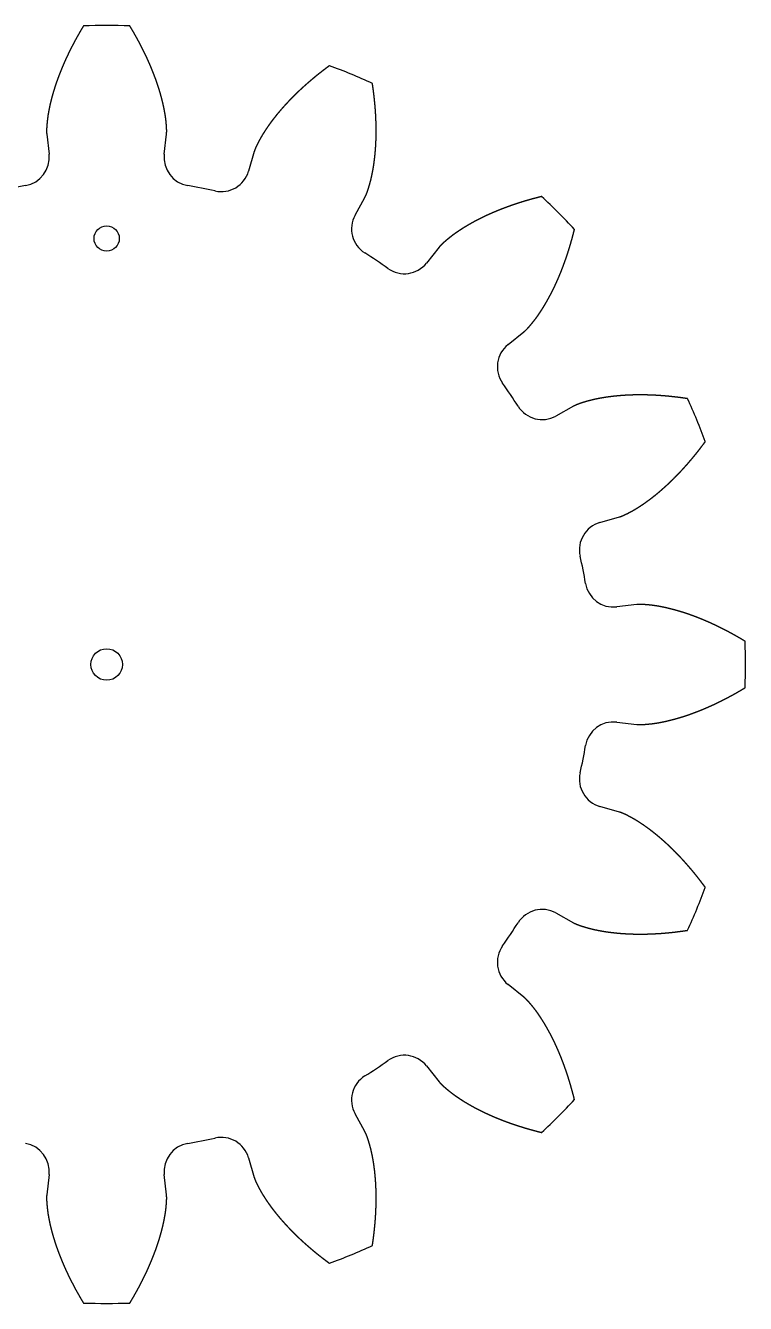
# Model space of a CAD drawing. Header units: millimetres. Extents: x 19 to 1140, y 19 to 1133.
# Drawn here: x 885.2 to 1113.4, y 708.4 to 1113.4 of the extents above; entities that cross this region are included whole.
import ezdxf

# ---------------------------------------------------------------- set-up
doc = ezdxf.new("R2010")
doc.units = ezdxf.units.MM
doc.layers.add('cut', color=5, linetype='Continuous', true_color=0x0000ff)

msp = doc.modelspace()

# ---------------------------------------------------------------- linework, layer by layer
at = {"layer": 'cut', "color": 5, "true_color": 0x0000ff}
for p, q in [((891.9, 1078.95), (892.62, 1072.57)), ((929.14, 1072.57), (929.86, 1078.95)), ((957.66, 1073.42), (955.88, 1067.25)), ((989.62, 1053.27), (992.73, 1058.89)), ((1016.3, 1043.15), (1012.3, 1038.12)), ((1038.12, 1012.3), (1043.15, 1016.3)), ((1058.89, 992.73), (1053.27, 989.62)), ((1067.25, 955.88), (1073.42, 957.66)), ((1078.95, 929.86), (1072.57, 929.14)), ((1072.57, 892.62), (1078.95, 891.9)), ((1073.42, 864.09), (1067.25, 865.87)), ((1053.27, 832.13), (1058.89, 829.02)), ((1043.15, 805.45), (1038.12, 809.46)), ((1012.3, 783.63), (1016.3, 778.61)), ((992.73, 762.86), (989.62, 768.48)), ((955.88, 754.51), (957.66, 748.33)), ((892.62, 749.19), (891.9, 742.8)), ((929.86, 742.8), (929.14, 749.19))]:
    msp.add_line(p, q, dxfattribs=at)
for centre, radius in [((910.88, 1045.88), 4), ((910.88, 910.88), 5)]:
    msp.add_circle(centre, radius, dxfattribs=at)
for centre, radius, start, end in [((910.88, 910.88), 202.5, 87.9168, 92.0832), ((910.88, 910.88), 202.5, 65.4168, 69.5832), ((883.67, 1071.56), 9, -80.391, 6.4431), ((938.08, 1071.56), 9, 173.5569, -99.609), ((947.23, 1069.74), 9, -102.891, -16.0569), ((910.88, 910.88), 153.97, 99.609, 102.891), ((910.88, 910.88), 153.97, 77.109, 80.391), ((910.88, 910.88), 202.5, 42.9168, 47.0832), ((997.5, 1048.92), 9, 151.0569, -122.109), ((910.88, 910.88), 153.97, 54.609, 57.891), ((1005.26, 1043.73), 9, -125.391, -38.5569), ((1043.73, 1005.26), 9, 128.5569, -144.609), ((910.88, 910.88), 153.97, 32.109, 35.391), ((1048.92, 997.5), 9, -147.891, -61.0569), ((910.88, 910.88), 202.5, 20.4168, 24.5832), ((1069.74, 947.23), 9, 106.0569, -167.109), ((910.88, 910.88), 153.97, 9.609, 12.891), ((1071.56, 938.08), 9, -170.391, -83.5569), ((910.88, 910.88), 202.5, -2.0832, 2.0832), ((1071.56, 883.67), 9, 83.5569, 170.391), ((910.88, 910.88), 153.97, -12.891, -9.609), ((1069.74, 874.52), 9, 167.109, -106.0569), ((910.88, 910.88), 202.5, -24.5832, -20.4168), ((1048.92, 824.25), 9, 61.0569, 147.891), ((910.88, 910.88), 153.97, -35.391, -32.109), ((1043.73, 816.49), 9, 144.609, -128.5569), ((1005.26, 778.02), 9, 38.5569, 125.391), ((910.88, 910.88), 153.97, -57.891, -54.609), ((997.5, 772.84), 9, 122.109, -151.0569), ((910.88, 910.88), 202.5, -47.0832, -42.9168), ((883.67, 750.2), 9, -6.4431, 80.391), ((938.08, 750.2), 9, 99.609, -173.5569), ((910.88, 910.88), 153.97, -80.391, -77.109), ((947.23, 752.02), 9, 16.0569, 102.891), ((910.88, 910.88), 202.5, -69.5832, -65.4168), ((910.88, 910.88), 202.5, -92.0832, -87.9168)]:
    msp.add_arc(centre, radius, start, end, dxfattribs=at)
for points in [[(903.52, 1113.24), (903.46, 1113.15), (903.34, 1112.96), (903.17, 1112.67), (902.94, 1112.29), (902.66, 1111.82), (902.39, 1111.34), (902.11, 1110.86), (901.84, 1110.39), (901.57, 1109.91), (901.3, 1109.43), (901.04, 1108.95), (900.78, 1108.47), (900.52, 1107.99), (900.27, 1107.51), (900.02, 1107.02), (899.77, 1106.54), (899.52, 1106.06), (899.28, 1105.58), (899.04, 1105.09), (898.8, 1104.61), (898.57, 1104.12), (898.34, 1103.63), (898.11, 1103.15), (897.89, 1102.66), (897.67, 1102.17), (897.45, 1101.69), (897.24, 1101.2), (897.03, 1100.71), (896.82, 1100.22), (896.62, 1099.73), (896.42, 1099.24), (896.22, 1098.75), (896.03, 1098.26), (895.84, 1097.76), (895.65, 1097.27), (895.47, 1096.78), (895.29, 1096.29), (895.11, 1095.79), (894.94, 1095.3), (894.77, 1094.81), (894.61, 1094.31), (894.44, 1093.82), (894.29, 1093.32), (894.13, 1092.83), (893.99, 1092.34), (893.84, 1091.84), (893.7, 1091.34), (893.56, 1090.85), (893.43, 1090.35), (893.3, 1089.86), (893.18, 1089.36), (893.06, 1088.86), (892.94, 1088.37), (892.83, 1087.87), (892.73, 1087.37), (892.63, 1086.88), (892.53, 1086.38), (892.44, 1085.88), (892.35, 1085.39), (892.27, 1084.89), (892.2, 1084.39), (892.13, 1083.9), (892.08, 1083.4), (892.03, 1082.9), (891.98, 1082.41), (891.94, 1081.91), (891.9, 1081.42), (891.86, 1080.92), (891.84, 1080.43), (891.83, 1079.94), (891.84, 1079.54), (891.86, 1079.25), (891.88, 1079.05), (891.9, 1078.95)], [(929.86, 1078.95), (929.87, 1079.05), (929.89, 1079.25), (929.91, 1079.54), (929.92, 1079.94), (929.91, 1080.43), (929.89, 1080.92), (929.85, 1081.42), (929.82, 1081.91), (929.77, 1082.41), (929.73, 1082.9), (929.68, 1083.4), (929.62, 1083.9), (929.55, 1084.39), (929.48, 1084.89), (929.4, 1085.39), (929.31, 1085.88), (929.22, 1086.38), (929.12, 1086.88), (929.02, 1087.37), (928.92, 1087.87), (928.81, 1088.37), (928.69, 1088.86), (928.57, 1089.36), (928.45, 1089.86), (928.32, 1090.35), (928.19, 1090.85), (928.05, 1091.34), (927.91, 1091.84), (927.77, 1092.34), (927.62, 1092.83), (927.46, 1093.32), (927.31, 1093.82), (927.15, 1094.31), (926.98, 1094.81), (926.81, 1095.3), (926.64, 1095.79), (926.47, 1096.29), (926.29, 1096.78), (926.1, 1097.27), (925.92, 1097.76), (925.73, 1098.26), (925.53, 1098.75), (925.34, 1099.24), (925.14, 1099.73), (924.93, 1100.22), (924.72, 1100.71), (924.51, 1101.2), (924.3, 1101.69), (924.08, 1102.17), (923.86, 1102.66), (923.64, 1103.15), (923.41, 1103.63), (923.18, 1104.12), (922.95, 1104.61), (922.71, 1105.09), (922.47, 1105.58), (922.23, 1106.06), (921.99, 1106.54), (921.74, 1107.02), (921.49, 1107.51), (921.23, 1107.99), (920.97, 1108.47), (920.71, 1108.95), (920.45, 1109.43), (920.18, 1109.91), (919.91, 1110.39), (919.64, 1110.86), (919.37, 1111.34), (919.09, 1111.82), (918.81, 1112.29), (918.58, 1112.67), (918.41, 1112.96), (918.29, 1113.15), (918.24, 1113.24)], [(981.52, 1100.66), (981.43, 1100.59), (981.25, 1100.46), (980.98, 1100.26), (980.63, 1100), (980.19, 1099.66), (979.75, 1099.33), (979.31, 1099), (978.88, 1098.66), (978.44, 1098.32), (978.01, 1097.98), (977.59, 1097.64), (977.16, 1097.29), (976.74, 1096.95), (976.32, 1096.6), (975.9, 1096.25), (975.49, 1095.9), (975.08, 1095.55), (974.67, 1095.19), (974.26, 1094.84), (973.86, 1094.48), (973.46, 1094.12), (973.06, 1093.76), (972.66, 1093.4), (972.27, 1093.03), (971.88, 1092.67), (971.49, 1092.3), (971.11, 1091.93), (970.73, 1091.56), (970.35, 1091.18), (969.97, 1090.81), (969.6, 1090.43), (969.23, 1090.06), (968.86, 1089.68), (968.5, 1089.29), (968.14, 1088.91), (967.78, 1088.53), (967.43, 1088.14), (967.08, 1087.75), (966.73, 1087.36), (966.38, 1086.97), (966.04, 1086.58), (965.7, 1086.18), (965.37, 1085.78), (965.04, 1085.39), (964.71, 1084.99), (964.39, 1084.58), (964.07, 1084.18), (963.75, 1083.77), (963.44, 1083.37), (963.13, 1082.96), (962.83, 1082.55), (962.53, 1082.13), (962.23, 1081.72), (961.94, 1081.3), (961.65, 1080.88), (961.37, 1080.46), (961.09, 1080.04), (960.82, 1079.62), (960.55, 1079.19), (960.28, 1078.76), (960.02, 1078.33), (959.77, 1077.9), (959.53, 1077.46), (959.29, 1077.02), (959.06, 1076.58), (958.83, 1076.14), (958.61, 1075.7), (958.39, 1075.25), (958.17, 1074.81), (957.98, 1074.35), (957.84, 1073.99), (957.74, 1073.71), (957.69, 1073.52), (957.66, 1073.42)], [(992.73, 1058.89), (992.78, 1058.98), (992.87, 1059.15), (993, 1059.42), (993.17, 1059.78), (993.35, 1060.24), (993.51, 1060.7), (993.67, 1061.17), (993.83, 1061.65), (993.98, 1062.12), (994.12, 1062.6), (994.27, 1063.07), (994.4, 1063.55), (994.53, 1064.04), (994.65, 1064.53), (994.77, 1065.02), (994.88, 1065.51), (994.99, 1066), (995.09, 1066.5), (995.18, 1066.99), (995.28, 1067.49), (995.37, 1067.99), (995.45, 1068.5), (995.53, 1069), (995.61, 1069.51), (995.68, 1070.01), (995.74, 1070.52), (995.81, 1071.03), (995.87, 1071.55), (995.92, 1072.06), (995.97, 1072.57), (996.02, 1073.09), (996.07, 1073.61), (996.11, 1074.12), (996.14, 1074.64), (996.18, 1075.16), (996.21, 1075.69), (996.23, 1076.21), (996.26, 1076.73), (996.28, 1077.26), (996.29, 1077.78), (996.3, 1078.31), (996.31, 1078.84), (996.32, 1079.37), (996.32, 1079.9), (996.32, 1080.43), (996.32, 1080.96), (996.31, 1081.49), (996.3, 1082.02), (996.28, 1082.56), (996.27, 1083.09), (996.25, 1083.63), (996.22, 1084.16), (996.2, 1084.7), (996.17, 1085.24), (996.13, 1085.78), (996.1, 1086.32), (996.06, 1086.86), (996.02, 1087.4), (995.97, 1087.94), (995.93, 1088.48), (995.87, 1089.02), (995.82, 1089.56), (995.76, 1090.11), (995.7, 1090.65), (995.64, 1091.2), (995.58, 1091.74), (995.51, 1092.29), (995.43, 1092.83), (995.36, 1093.38), (995.28, 1093.93), (995.22, 1094.36), (995.17, 1094.69), (995.14, 1094.91), (995.12, 1095.02)], [(1048.77, 1059.18), (1048.66, 1059.15), (1048.44, 1059.1), (1048.12, 1059.02), (1047.69, 1058.91), (1047.16, 1058.77), (1046.62, 1058.63), (1046.09, 1058.49), (1045.56, 1058.34), (1045.03, 1058.19), (1044.51, 1058.04), (1043.98, 1057.89), (1043.46, 1057.74), (1042.93, 1057.58), (1042.41, 1057.42), (1041.89, 1057.25), (1041.38, 1057.09), (1040.86, 1056.92), (1040.35, 1056.75), (1039.84, 1056.58), (1039.33, 1056.4), (1038.82, 1056.22), (1038.31, 1056.04), (1037.81, 1055.86), (1037.31, 1055.67), (1036.8, 1055.48), (1036.31, 1055.29), (1035.81, 1055.1), (1035.32, 1054.9), (1034.82, 1054.7), (1034.33, 1054.5), (1033.84, 1054.29), (1033.36, 1054.09), (1032.87, 1053.87), (1032.39, 1053.66), (1031.91, 1053.45), (1031.43, 1053.23), (1030.96, 1053.01), (1030.49, 1052.78), (1030.01, 1052.55), (1029.55, 1052.32), (1029.08, 1052.09), (1028.62, 1051.86), (1028.16, 1051.62), (1027.7, 1051.37), (1027.24, 1051.13), (1026.79, 1050.88), (1026.34, 1050.63), (1025.89, 1050.38), (1025.45, 1050.12), (1025.01, 1049.86), (1024.57, 1049.6), (1024.13, 1049.33), (1023.7, 1049.06), (1023.27, 1048.79), (1022.85, 1048.51), (1022.43, 1048.23), (1022.01, 1047.95), (1021.59, 1047.66), (1021.18, 1047.37), (1020.77, 1047.08), (1020.37, 1046.78), (1019.97, 1046.47), (1019.58, 1046.16), (1019.19, 1045.85), (1018.81, 1045.53), (1018.43, 1045.21), (1018.05, 1044.89), (1017.67, 1044.56), (1017.31, 1044.23), (1016.95, 1043.88), (1016.68, 1043.6), (1016.49, 1043.38), (1016.36, 1043.22), (1016.3, 1043.15)], [(1043.15, 1016.3), (1043.22, 1016.36), (1043.38, 1016.49), (1043.6, 1016.68), (1043.88, 1016.95), (1044.23, 1017.31), (1044.56, 1017.67), (1044.89, 1018.05), (1045.21, 1018.43), (1045.53, 1018.81), (1045.85, 1019.19), (1046.16, 1019.58), (1046.47, 1019.97), (1046.78, 1020.37), (1047.08, 1020.77), (1047.37, 1021.18), (1047.66, 1021.59), (1047.95, 1022.01), (1048.23, 1022.43), (1048.51, 1022.85), (1048.79, 1023.27), (1049.06, 1023.7), (1049.33, 1024.13), (1049.6, 1024.57), (1049.86, 1025.01), (1050.12, 1025.45), (1050.38, 1025.89), (1050.63, 1026.34), (1050.88, 1026.79), (1051.13, 1027.24), (1051.37, 1027.7), (1051.62, 1028.16), (1051.86, 1028.62), (1052.09, 1029.08), (1052.32, 1029.55), (1052.55, 1030.01), (1052.78, 1030.49), (1053.01, 1030.96), (1053.23, 1031.43), (1053.45, 1031.91), (1053.66, 1032.39), (1053.87, 1032.87), (1054.09, 1033.36), (1054.29, 1033.84), (1054.5, 1034.33), (1054.7, 1034.82), (1054.9, 1035.32), (1055.1, 1035.81), (1055.29, 1036.31), (1055.48, 1036.8), (1055.67, 1037.31), (1055.86, 1037.81), (1056.04, 1038.31), (1056.22, 1038.82), (1056.4, 1039.33), (1056.58, 1039.84), (1056.75, 1040.35), (1056.92, 1040.86), (1057.09, 1041.38), (1057.25, 1041.89), (1057.42, 1042.41), (1057.58, 1042.93), (1057.74, 1043.46), (1057.89, 1043.98), (1058.04, 1044.51), (1058.19, 1045.03), (1058.34, 1045.56), (1058.49, 1046.09), (1058.63, 1046.62), (1058.77, 1047.16), (1058.91, 1047.69), (1059.02, 1048.12), (1059.1, 1048.44), (1059.15, 1048.66), (1059.18, 1048.77)], [(1095.02, 995.12), (1094.91, 995.14), (1094.69, 995.17), (1094.36, 995.22), (1093.93, 995.28), (1093.38, 995.36), (1092.83, 995.43), (1092.29, 995.51), (1091.74, 995.58), (1091.2, 995.64), (1090.65, 995.7), (1090.11, 995.76), (1089.56, 995.82), (1089.02, 995.87), (1088.48, 995.93), (1087.94, 995.97), (1087.4, 996.02), (1086.86, 996.06), (1086.32, 996.1), (1085.78, 996.13), (1085.24, 996.17), (1084.7, 996.2), (1084.16, 996.22), (1083.63, 996.25), (1083.09, 996.27), (1082.56, 996.28), (1082.02, 996.3), (1081.49, 996.31), (1080.96, 996.32), (1080.43, 996.32), (1079.9, 996.32), (1079.37, 996.32), (1078.84, 996.31), (1078.31, 996.3), (1077.78, 996.29), (1077.26, 996.28), (1076.73, 996.26), (1076.21, 996.23), (1075.69, 996.21), (1075.16, 996.18), (1074.64, 996.14), (1074.12, 996.11), (1073.61, 996.07), (1073.09, 996.02), (1072.57, 995.97), (1072.06, 995.92), (1071.55, 995.87), (1071.03, 995.81), (1070.52, 995.74), (1070.01, 995.68), (1069.51, 995.61), (1069, 995.53), (1068.5, 995.45), (1067.99, 995.37), (1067.49, 995.28), (1066.99, 995.18), (1066.5, 995.09), (1066, 994.99), (1065.51, 994.88), (1065.02, 994.77), (1064.53, 994.65), (1064.04, 994.53), (1063.55, 994.4), (1063.07, 994.27), (1062.6, 994.12), (1062.12, 993.98), (1061.65, 993.83), (1061.17, 993.67), (1060.7, 993.51), (1060.24, 993.35), (1059.78, 993.17), (1059.42, 993), (1059.15, 992.87), (1058.98, 992.78), (1058.89, 992.73)], [(1073.42, 957.66), (1073.52, 957.69), (1073.71, 957.74), (1073.99, 957.84), (1074.35, 957.98), (1074.81, 958.17), (1075.25, 958.39), (1075.7, 958.61), (1076.14, 958.83), (1076.58, 959.06), (1077.02, 959.29), (1077.46, 959.53), (1077.9, 959.77), (1078.33, 960.02), (1078.76, 960.28), (1079.19, 960.55), (1079.62, 960.82), (1080.04, 961.09), (1080.46, 961.37), (1080.88, 961.65), (1081.3, 961.94), (1081.72, 962.23), (1082.13, 962.53), (1082.55, 962.83), (1082.96, 963.13), (1083.37, 963.44), (1083.77, 963.75), (1084.18, 964.07), (1084.58, 964.39), (1084.99, 964.71), (1085.39, 965.04), (1085.78, 965.37), (1086.18, 965.7), (1086.58, 966.04), (1086.97, 966.38), (1087.36, 966.73), (1087.75, 967.08), (1088.14, 967.43), (1088.53, 967.78), (1088.91, 968.14), (1089.29, 968.5), (1089.68, 968.86), (1090.06, 969.23), (1090.43, 969.6), (1090.81, 969.97), (1091.18, 970.35), (1091.56, 970.73), (1091.93, 971.11), (1092.3, 971.49), (1092.67, 971.88), (1093.03, 972.27), (1093.4, 972.66), (1093.76, 973.06), (1094.12, 973.46), (1094.48, 973.86), (1094.84, 974.26), (1095.19, 974.67), (1095.55, 975.08), (1095.9, 975.49), (1096.25, 975.9), (1096.6, 976.32), (1096.95, 976.74), (1097.29, 977.16), (1097.64, 977.59), (1097.98, 978.01), (1098.32, 978.44), (1098.66, 978.88), (1099, 979.31), (1099.33, 979.75), (1099.66, 980.19), (1100, 980.63), (1100.26, 980.98), (1100.46, 981.25), (1100.59, 981.43), (1100.66, 981.52)], [(1113.24, 918.24), (1113.15, 918.29), (1112.96, 918.41), (1112.67, 918.58), (1112.29, 918.81), (1111.82, 919.09), (1111.34, 919.37), (1110.86, 919.64), (1110.39, 919.91), (1109.91, 920.18), (1109.43, 920.45), (1108.95, 920.71), (1108.47, 920.97), (1107.99, 921.23), (1107.51, 921.49), (1107.02, 921.74), (1106.54, 921.99), (1106.06, 922.23), (1105.58, 922.47), (1105.09, 922.71), (1104.61, 922.95), (1104.12, 923.18), (1103.63, 923.41), (1103.15, 923.64), (1102.66, 923.86), (1102.17, 924.08), (1101.69, 924.3), (1101.2, 924.51), (1100.71, 924.72), (1100.22, 924.93), (1099.73, 925.14), (1099.24, 925.34), (1098.75, 925.53), (1098.26, 925.73), (1097.76, 925.92), (1097.27, 926.1), (1096.78, 926.29), (1096.29, 926.47), (1095.79, 926.64), (1095.3, 926.81), (1094.81, 926.98), (1094.31, 927.15), (1093.82, 927.31), (1093.32, 927.46), (1092.83, 927.62), (1092.34, 927.77), (1091.84, 927.91), (1091.34, 928.05), (1090.85, 928.19), (1090.35, 928.32), (1089.86, 928.45), (1089.36, 928.57), (1088.86, 928.69), (1088.37, 928.81), (1087.87, 928.92), (1087.37, 929.02), (1086.88, 929.12), (1086.38, 929.22), (1085.88, 929.31), (1085.39, 929.4), (1084.89, 929.48), (1084.39, 929.55), (1083.9, 929.62), (1083.4, 929.68), (1082.9, 929.73), (1082.41, 929.77), (1081.91, 929.82), (1081.42, 929.85), (1080.92, 929.89), (1080.43, 929.91), (1079.94, 929.92), (1079.54, 929.91), (1079.25, 929.89), (1079.05, 929.87), (1078.95, 929.86)], [(1078.95, 891.9), (1079.05, 891.88), (1079.25, 891.86), (1079.54, 891.84), (1079.94, 891.83), (1080.43, 891.84), (1080.92, 891.86), (1081.42, 891.9), (1081.91, 891.94), (1082.41, 891.98), (1082.9, 892.03), (1083.4, 892.08), (1083.9, 892.13), (1084.39, 892.2), (1084.89, 892.27), (1085.39, 892.35), (1085.88, 892.44), (1086.38, 892.53), (1086.88, 892.63), (1087.37, 892.73), (1087.87, 892.83), (1088.37, 892.94), (1088.86, 893.06), (1089.36, 893.18), (1089.86, 893.3), (1090.35, 893.43), (1090.85, 893.56), (1091.34, 893.7), (1091.84, 893.84), (1092.34, 893.99), (1092.83, 894.13), (1093.32, 894.29), (1093.82, 894.44), (1094.31, 894.61), (1094.81, 894.77), (1095.3, 894.94), (1095.79, 895.11), (1096.29, 895.29), (1096.78, 895.47), (1097.27, 895.65), (1097.76, 895.84), (1098.26, 896.03), (1098.75, 896.22), (1099.24, 896.42), (1099.73, 896.62), (1100.22, 896.82), (1100.71, 897.03), (1101.2, 897.24), (1101.69, 897.45), (1102.17, 897.67), (1102.66, 897.89), (1103.15, 898.11), (1103.63, 898.34), (1104.12, 898.57), (1104.61, 898.8), (1105.09, 899.04), (1105.58, 899.28), (1106.06, 899.52), (1106.54, 899.77), (1107.02, 900.02), (1107.51, 900.27), (1107.99, 900.52), (1108.47, 900.78), (1108.95, 901.04), (1109.43, 901.3), (1109.91, 901.57), (1110.39, 901.84), (1110.86, 902.11), (1111.34, 902.39), (1111.82, 902.66), (1112.29, 902.94), (1112.67, 903.17), (1112.96, 903.34), (1113.15, 903.46), (1113.24, 903.52)], [(1100.66, 840.23), (1100.59, 840.32), (1100.46, 840.5), (1100.26, 840.77), (1100, 841.13), (1099.66, 841.57), (1099.33, 842.01), (1099, 842.44), (1098.66, 842.88), (1098.32, 843.31), (1097.98, 843.74), (1097.64, 844.16), (1097.29, 844.59), (1096.95, 845.01), (1096.6, 845.43), (1096.25, 845.85), (1095.9, 846.26), (1095.55, 846.67), (1095.19, 847.08), (1094.84, 847.49), (1094.48, 847.89), (1094.12, 848.29), (1093.76, 848.69), (1093.4, 849.09), (1093.03, 849.48), (1092.67, 849.87), (1092.3, 850.26), (1091.93, 850.64), (1091.56, 851.03), (1091.18, 851.4), (1090.81, 851.78), (1090.43, 852.15), (1090.06, 852.52), (1089.68, 852.89), (1089.29, 853.25), (1088.91, 853.61), (1088.53, 853.97), (1088.14, 854.33), (1087.75, 854.68), (1087.36, 855.02), (1086.97, 855.37), (1086.58, 855.71), (1086.18, 856.05), (1085.78, 856.38), (1085.39, 856.71), (1084.99, 857.04), (1084.58, 857.36), (1084.18, 857.68), (1083.77, 858), (1083.37, 858.31), (1082.96, 858.62), (1082.55, 858.92), (1082.13, 859.22), (1081.72, 859.52), (1081.3, 859.81), (1080.88, 860.1), (1080.46, 860.38), (1080.04, 860.66), (1079.62, 860.94), (1079.19, 861.21), (1078.76, 861.47), (1078.33, 861.73), (1077.9, 861.98), (1077.46, 862.22), (1077.02, 862.46), (1076.58, 862.69), (1076.14, 862.92), (1075.7, 863.15), (1075.25, 863.37), (1074.81, 863.58), (1074.35, 863.77), (1073.99, 863.91), (1073.71, 864.01), (1073.52, 864.07), (1073.42, 864.09)], [(1058.89, 829.02), (1058.98, 828.97), (1059.15, 828.88), (1059.42, 828.75), (1059.78, 828.59), (1060.24, 828.41), (1060.7, 828.24), (1061.17, 828.08), (1061.65, 827.93), (1062.12, 827.78), (1062.6, 827.63), (1063.07, 827.49), (1063.55, 827.35), (1064.04, 827.22), (1064.53, 827.1), (1065.02, 826.98), (1065.51, 826.87), (1066, 826.77), (1066.5, 826.67), (1066.99, 826.57), (1067.49, 826.48), (1067.99, 826.39), (1068.5, 826.3), (1069, 826.22), (1069.51, 826.15), (1070.01, 826.08), (1070.52, 826.01), (1071.03, 825.95), (1071.55, 825.89), (1072.06, 825.83), (1072.57, 825.78), (1073.09, 825.73), (1073.61, 825.69), (1074.12, 825.65), (1074.64, 825.61), (1075.16, 825.58), (1075.69, 825.55), (1076.21, 825.52), (1076.73, 825.5), (1077.26, 825.48), (1077.78, 825.46), (1078.31, 825.45), (1078.84, 825.44), (1079.37, 825.43), (1079.9, 825.43), (1080.43, 825.43), (1080.96, 825.44), (1081.49, 825.44), (1082.02, 825.45), (1082.56, 825.47), (1083.09, 825.49), (1083.63, 825.51), (1084.16, 825.53), (1084.7, 825.56), (1085.24, 825.59), (1085.78, 825.62), (1086.32, 825.65), (1086.86, 825.69), (1087.4, 825.73), (1087.94, 825.78), (1088.48, 825.83), (1089.02, 825.88), (1089.56, 825.93), (1090.11, 825.99), (1090.65, 826.05), (1091.2, 826.11), (1091.74, 826.18), (1092.29, 826.25), (1092.83, 826.32), (1093.38, 826.39), (1093.93, 826.47), (1094.36, 826.53), (1094.69, 826.58), (1094.91, 826.62), (1095.02, 826.63)], [(1059.18, 772.99), (1059.15, 773.09), (1059.1, 773.31), (1059.02, 773.63), (1058.91, 774.06), (1058.77, 774.6), (1058.63, 775.13), (1058.49, 775.66), (1058.34, 776.19), (1058.19, 776.72), (1058.04, 777.25), (1057.89, 777.77), (1057.74, 778.3), (1057.58, 778.82), (1057.42, 779.34), (1057.25, 779.86), (1057.09, 780.37), (1056.92, 780.89), (1056.75, 781.4), (1056.58, 781.92), (1056.4, 782.43), (1056.22, 782.93), (1056.04, 783.44), (1055.86, 783.94), (1055.67, 784.45), (1055.48, 784.95), (1055.29, 785.45), (1055.1, 785.94), (1054.9, 786.44), (1054.7, 786.93), (1054.5, 787.42), (1054.29, 787.91), (1054.09, 788.4), (1053.87, 788.88), (1053.66, 789.36), (1053.45, 789.84), (1053.23, 790.32), (1053.01, 790.79), (1052.78, 791.27), (1052.55, 791.74), (1052.32, 792.21), (1052.09, 792.67), (1051.86, 793.13), (1051.62, 793.6), (1051.37, 794.05), (1051.13, 794.51), (1050.88, 794.96), (1050.63, 795.41), (1050.38, 795.86), (1050.12, 796.3), (1049.86, 796.75), (1049.6, 797.18), (1049.33, 797.62), (1049.06, 798.05), (1048.79, 798.48), (1048.51, 798.9), (1048.23, 799.33), (1047.95, 799.75), (1047.66, 800.16), (1047.37, 800.58), (1047.08, 800.98), (1046.78, 801.39), (1046.47, 801.78), (1046.16, 802.18), (1045.85, 802.56), (1045.53, 802.95), (1045.21, 803.33), (1044.89, 803.7), (1044.56, 804.08), (1044.23, 804.44), (1043.88, 804.8), (1043.6, 805.07), (1043.38, 805.26), (1043.22, 805.39), (1043.15, 805.45)], [(1016.3, 778.61), (1016.36, 778.53), (1016.49, 778.38), (1016.68, 778.15), (1016.95, 777.87), (1017.31, 777.52), (1017.67, 777.19), (1018.05, 776.87), (1018.43, 776.54), (1018.81, 776.22), (1019.19, 775.9), (1019.58, 775.59), (1019.97, 775.28), (1020.37, 774.98), (1020.77, 774.68), (1021.18, 774.38), (1021.59, 774.09), (1022.01, 773.81), (1022.43, 773.52), (1022.85, 773.24), (1023.27, 772.97), (1023.7, 772.69), (1024.13, 772.42), (1024.57, 772.15), (1025.01, 771.89), (1025.45, 771.63), (1025.89, 771.37), (1026.34, 771.12), (1026.79, 770.87), (1027.24, 770.62), (1027.7, 770.38), (1028.16, 770.14), (1028.62, 769.9), (1029.08, 769.66), (1029.55, 769.43), (1030.01, 769.2), (1030.49, 768.97), (1030.96, 768.75), (1031.43, 768.53), (1031.91, 768.31), (1032.39, 768.09), (1032.87, 767.88), (1033.36, 767.67), (1033.84, 767.46), (1034.33, 767.25), (1034.82, 767.05), (1035.32, 766.85), (1035.81, 766.66), (1036.31, 766.46), (1036.8, 766.27), (1037.31, 766.08), (1037.81, 765.89), (1038.31, 765.71), (1038.82, 765.53), (1039.33, 765.35), (1039.84, 765.18), (1040.35, 765), (1040.86, 764.83), (1041.38, 764.66), (1041.89, 764.5), (1042.41, 764.34), (1042.93, 764.17), (1043.46, 764.02), (1043.98, 763.86), (1044.51, 763.71), (1045.03, 763.56), (1045.56, 763.41), (1046.09, 763.27), (1046.62, 763.12), (1047.16, 762.98), (1047.69, 762.84), (1048.12, 762.74), (1048.44, 762.66), (1048.66, 762.6), (1048.77, 762.58)], [(995.12, 726.73), (995.14, 726.84), (995.17, 727.06), (995.22, 727.39), (995.28, 727.83), (995.36, 728.37), (995.43, 728.92), (995.51, 729.47), (995.58, 730.01), (995.64, 730.56), (995.7, 731.1), (995.76, 731.64), (995.82, 732.19), (995.87, 732.73), (995.93, 733.27), (995.97, 733.81), (996.02, 734.36), (996.06, 734.9), (996.1, 735.44), (996.13, 735.97), (996.17, 736.51), (996.2, 737.05), (996.22, 737.59), (996.25, 738.12), (996.27, 738.66), (996.28, 739.19), (996.3, 739.73), (996.31, 740.26), (996.32, 740.79), (996.32, 741.33), (996.32, 741.86), (996.32, 742.39), (996.31, 742.91), (996.3, 743.44), (996.29, 743.97), (996.28, 744.5), (996.26, 745.02), (996.23, 745.54), (996.21, 746.07), (996.18, 746.59), (996.14, 747.11), (996.11, 747.63), (996.07, 748.15), (996.02, 748.66), (995.97, 749.18), (995.92, 749.69), (995.87, 750.21), (995.81, 750.72), (995.74, 751.23), (995.68, 751.74), (995.61, 752.25), (995.53, 752.75), (995.45, 753.26), (995.37, 753.76), (995.28, 754.26), (995.18, 754.76), (995.09, 755.26), (994.99, 755.75), (994.88, 756.25), (994.77, 756.74), (994.65, 757.23), (994.53, 757.71), (994.4, 758.2), (994.27, 758.68), (994.12, 759.16), (993.98, 759.63), (993.83, 760.11), (993.67, 760.58), (993.51, 761.05), (993.35, 761.51), (993.17, 761.97), (993, 762.33), (992.87, 762.6), (992.78, 762.77), (992.73, 762.86)], [(957.66, 748.33), (957.69, 748.24), (957.74, 748.05), (957.84, 747.77), (957.98, 747.4), (958.17, 746.95), (958.39, 746.5), (958.61, 746.05), (958.83, 745.61), (959.06, 745.17), (959.29, 744.73), (959.53, 744.29), (959.77, 743.85), (960.02, 743.42), (960.28, 742.99), (960.55, 742.56), (960.82, 742.14), (961.09, 741.71), (961.37, 741.29), (961.65, 740.87), (961.94, 740.45), (962.23, 740.03), (962.53, 739.62), (962.83, 739.21), (963.13, 738.79), (963.44, 738.39), (963.75, 737.98), (964.07, 737.57), (964.39, 737.17), (964.71, 736.77), (965.04, 736.37), (965.37, 735.97), (965.7, 735.57), (966.04, 735.18), (966.38, 734.78), (966.73, 734.39), (967.08, 734), (967.43, 733.61), (967.78, 733.23), (968.14, 732.84), (968.5, 732.46), (968.86, 732.08), (969.23, 731.7), (969.6, 731.32), (969.97, 730.94), (970.35, 730.57), (970.73, 730.2), (971.11, 729.82), (971.49, 729.45), (971.88, 729.09), (972.27, 728.72), (972.66, 728.36), (973.06, 727.99), (973.46, 727.63), (973.86, 727.27), (974.26, 726.92), (974.67, 726.56), (975.08, 726.21), (975.49, 725.85), (975.9, 725.5), (976.32, 725.15), (976.74, 724.81), (977.16, 724.46), (977.59, 724.12), (978.01, 723.77), (978.44, 723.43), (978.88, 723.09), (979.31, 722.76), (979.75, 722.42), (980.19, 722.09), (980.63, 721.76), (980.98, 721.49), (981.25, 721.29), (981.43, 721.16), (981.52, 721.1)], [(891.9, 742.8), (891.88, 742.7), (891.86, 742.51), (891.84, 742.21), (891.83, 741.82), (891.84, 741.32), (891.86, 740.83), (891.9, 740.33), (891.94, 739.84), (891.98, 739.34), (892.03, 738.85), (892.08, 738.35), (892.13, 737.86), (892.2, 737.36), (892.27, 736.86), (892.35, 736.37), (892.44, 735.87), (892.53, 735.37), (892.63, 734.88), (892.73, 734.38), (892.83, 733.88), (892.94, 733.39), (893.06, 732.89), (893.18, 732.39), (893.3, 731.9), (893.43, 731.4), (893.56, 730.9), (893.7, 730.41), (893.84, 729.91), (893.99, 729.42), (894.13, 728.92), (894.29, 728.43), (894.44, 727.93), (894.61, 727.44), (894.77, 726.94), (894.94, 726.45), (895.11, 725.96), (895.29, 725.46), (895.47, 724.97), (895.65, 724.48), (895.84, 723.99), (896.03, 723.5), (896.22, 723.01), (896.42, 722.51), (896.62, 722.02), (896.82, 721.53), (897.03, 721.04), (897.24, 720.56), (897.45, 720.07), (897.67, 719.58), (897.89, 719.09), (898.11, 718.6), (898.34, 718.12), (898.57, 717.63), (898.8, 717.15), (899.04, 716.66), (899.28, 716.18), (899.52, 715.69), (899.77, 715.21), (900.02, 714.73), (900.27, 714.25), (900.52, 713.76), (900.78, 713.28), (901.04, 712.8), (901.3, 712.32), (901.57, 711.84), (901.84, 711.37), (902.11, 710.89), (902.39, 710.41), (902.66, 709.93), (902.94, 709.46), (903.17, 709.08), (903.34, 708.79), (903.46, 708.6), (903.52, 708.51)], [(918.24, 708.51), (918.29, 708.6), (918.41, 708.79), (918.58, 709.08), (918.81, 709.46), (919.09, 709.93), (919.37, 710.41), (919.64, 710.89), (919.91, 711.37), (920.18, 711.84), (920.45, 712.32), (920.71, 712.8), (920.97, 713.28), (921.23, 713.76), (921.49, 714.25), (921.74, 714.73), (921.99, 715.21), (922.23, 715.69), (922.47, 716.18), (922.71, 716.66), (922.95, 717.15), (923.18, 717.63), (923.41, 718.12), (923.64, 718.6), (923.86, 719.09), (924.08, 719.58), (924.3, 720.07), (924.51, 720.56), (924.72, 721.04), (924.93, 721.53), (925.14, 722.02), (925.34, 722.51), (925.53, 723.01), (925.73, 723.5), (925.92, 723.99), (926.1, 724.48), (926.29, 724.97), (926.47, 725.46), (926.64, 725.96), (926.81, 726.45), (926.98, 726.94), (927.15, 727.44), (927.31, 727.93), (927.46, 728.43), (927.62, 728.92), (927.77, 729.42), (927.91, 729.91), (928.05, 730.41), (928.19, 730.9), (928.32, 731.4), (928.45, 731.9), (928.57, 732.39), (928.69, 732.89), (928.81, 733.39), (928.92, 733.88), (929.02, 734.38), (929.12, 734.88), (929.22, 735.37), (929.31, 735.87), (929.4, 736.37), (929.48, 736.86), (929.55, 737.36), (929.62, 737.86), (929.68, 738.35), (929.73, 738.85), (929.77, 739.34), (929.82, 739.84), (929.85, 740.33), (929.89, 740.83), (929.91, 741.32), (929.92, 741.82), (929.91, 742.21), (929.89, 742.51), (929.87, 742.7), (929.86, 742.8)]]:
    msp.add_open_spline(points, degree=5, dxfattribs=at)

doc.saveas('drawing.dxf')
